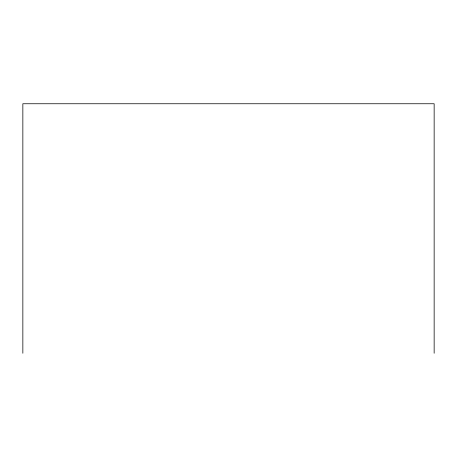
<?xml version="1.0" encoding="UTF-8"?>
<svg xmlns="http://www.w3.org/2000/svg" width="457" height="457" viewBox="0 0 457 457"><rect width="100%" height="100%" fill="white"/><g stroke="black" fill="none" stroke-linecap="round" stroke-linejoin="round"><path stroke-width="0.69" d="M434.15 353.25L434.15 103.75L22.85 103.75L22.85 353.25"/></g></svg>
